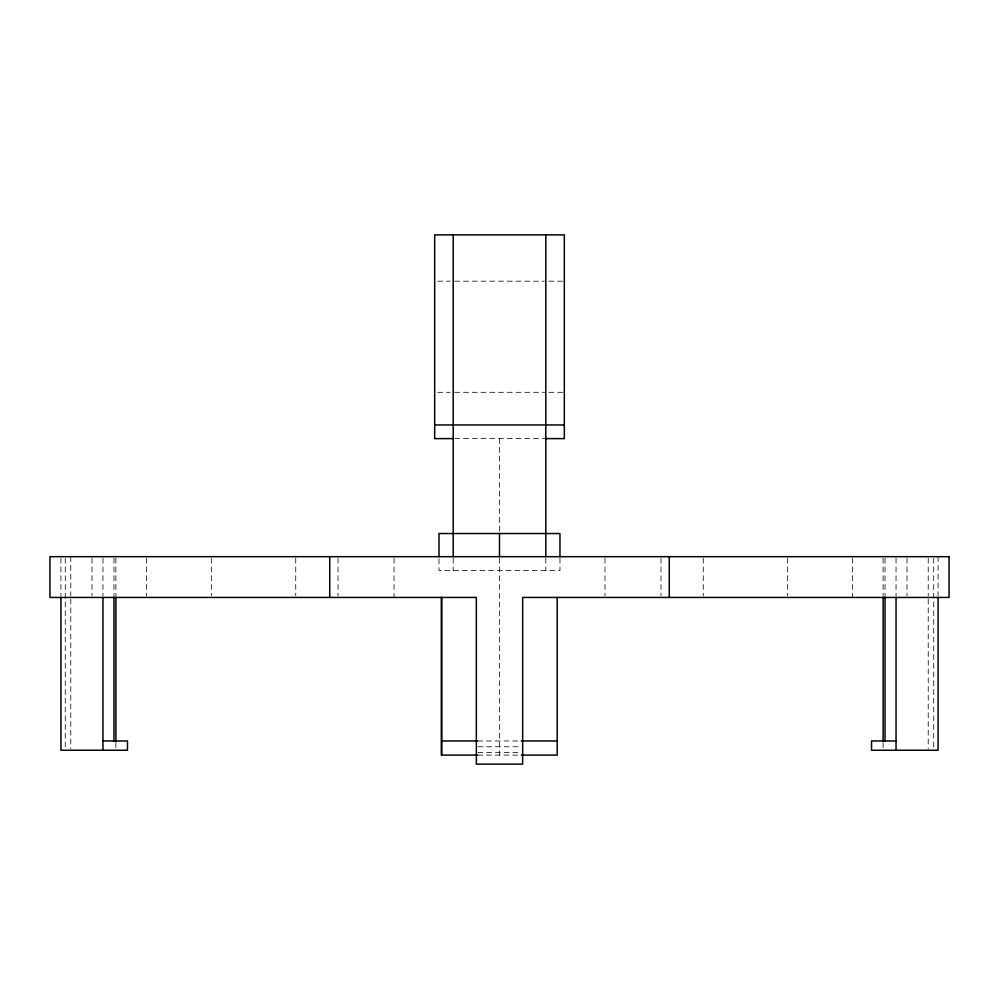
<?xml version="1.0" encoding="UTF-8"?>
<svg xmlns="http://www.w3.org/2000/svg" width="999" height="999" viewBox="0 0 999 999"><rect width="100%" height="100%" fill="white"/><g stroke="black" fill="none" stroke-linecap="round" stroke-linejoin="round"><path stroke-width="0.75" stroke-dasharray="5 3.75" d="M437.762 281.181L450.112 281.181M454.745 281.181L544.255 281.181M548.888 281.181L564.323 281.181M437.762 392.307L450.112 392.307M454.745 392.307L545.804 392.307M548.888 392.307L564.323 392.307M454.745 438.611L545.804 438.611M477.672 740.971L521.328 740.971M477.897 746.765L521.103 746.765M477.897 752.547L521.103 752.547M477.672 755.107L521.328 755.107M938.073 556.68L938.073 595.928M933.728 558.241L933.728 748.676M928.221 558.191L928.221 595.928M928.221 598.988L928.221 748.676M907.017 558.191L907.017 595.928M896.041 558.191L896.041 595.928M885.039 558.229L885.039 595.404M883.116 558.191L883.116 595.928M883.116 742.519L883.116 748.688M852.422 558.191L852.422 597.439M787.662 558.191L787.662 595.928M703.259 558.191L703.259 595.928M660.976 558.191L660.976 595.928M604.969 558.191L604.969 595.928M559.964 558.229L559.964 570.579L438.998 570.579L438.998 558.229M545.804 558.229L545.804 570.579M499.5 438.611L499.5 531.98M499.5 558.229L499.5 755.107M453.196 558.229L453.196 570.579M394.031 558.191L394.031 597.439M338.024 558.191L338.024 595.928M295.741 558.191L295.741 595.928M211.338 558.191L211.338 595.928M146.578 558.191L146.578 595.928M115.884 558.191L115.884 595.928M115.884 742.519L115.884 748.688M113.961 558.229L113.961 595.404M102.959 558.191L102.959 595.928M91.983 558.191L91.983 595.928M70.779 556.68L70.779 595.928M70.779 598.988L70.779 748.676M65.272 558.241L65.272 748.676M60.927 558.191L60.927 595.928"/><path stroke-width="1.5" d="M434.677 424.962L564.323 424.962M453.196 438.611L434.677 438.611L434.677 234.877L564.323 234.877L564.323 438.611L545.804 438.611M102.959 740.971L127.46 740.971L127.46 750.237L60.927 750.237L60.927 597.439M441.82 740.971L477.672 740.971M521.328 740.971L557.18 740.971M896.041 740.971L871.54 740.971L871.54 750.237L938.073 750.237L938.073 597.439M477.672 755.107L441.321 755.107L441.321 597.439M521.328 755.107L557.18 755.107L557.18 597.439M896.041 597.439L896.041 750.237M885.039 596.952L885.039 740.971M883.116 597.439L883.116 740.971M669.268 556.68L669.268 597.439M559.964 556.68L559.964 533.528L438.998 533.528L438.998 556.68M545.804 234.877L545.804 556.68M499.5 533.528L499.5 556.68M453.196 234.877L453.196 556.68M441.82 597.439L441.82 755.107M329.732 556.68L329.732 597.439M115.884 597.439L115.884 740.971M113.961 596.952L113.961 740.971M102.959 597.439L102.959 750.237M949.05 556.68L49.95 556.68L49.95 597.439L476.348 597.439L476.348 764.123L522.652 764.123L522.652 597.439L949.05 597.439L949.05 556.68"/></g></svg>
